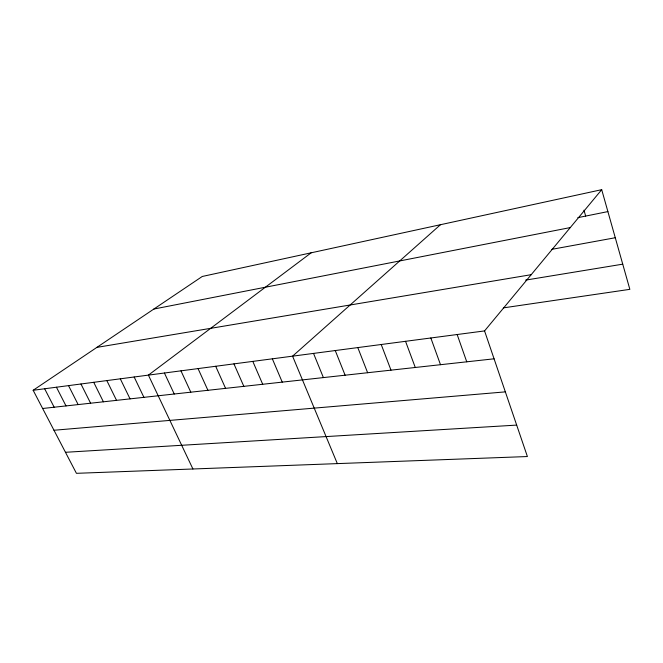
<?xml version="1.0" encoding="UTF-8"?>
<svg xmlns="http://www.w3.org/2000/svg" width="663" height="663" viewBox="0 0 663 663"><rect width="100%" height="100%" fill="white"/><g stroke="black" fill="none" stroke-linecap="round" stroke-linejoin="round"><path stroke-width="0.99" d="M484.562 330.92L527.4 456.542L76.427 473.324L33.15 390.275L484.562 330.92L601.706 189.676L629.85 289.341L503.333 307.881M440.472 224.707L292.574 356.164L337.334 463.611M311.179 252.802L148.404 375.125L192.925 468.99M33.15 390.275L202.265 276.471L601.706 189.676M577.838 217.655L607.896 211.596M153.857 309.041L570.271 227.575M551.815 249.338L615.281 237.735M96.897 347.379L531.204 274.689M525.618 280.109L622.739 264.164M42.639 408.491L494.076 358.807M53.976 430.254L505.347 391.874M65.463 452.29L516.676 425.099M44.645 388.767L54.175 407.223M56.438 387.217L66.01 405.922M68.538 385.626L78.143 404.579M80.961 383.993L90.607 403.212M93.723 382.311L103.403 401.803M106.834 380.587L116.539 400.361M120.301 378.813L130.047 398.869M134.158 376.998L143.921 397.344M164.424 373.012L174.245 394.004M180.966 370.841L190.811 392.181M198.046 368.595L207.917 390.3M215.699 366.274L225.577 388.361M233.94 363.871L243.835 386.347M252.81 361.393L262.705 384.275M272.344 358.824L282.239 382.12M313.524 353.412L323.403 377.595M335.263 350.553L345.108 375.2M357.805 347.586L367.625 372.722M381.217 344.511L390.996 370.153M405.541 341.312L415.278 367.484M430.834 337.981L440.505 364.708M457.155 334.525L466.752 361.816M583.97 210.196L585.678 216.072"/></g></svg>
